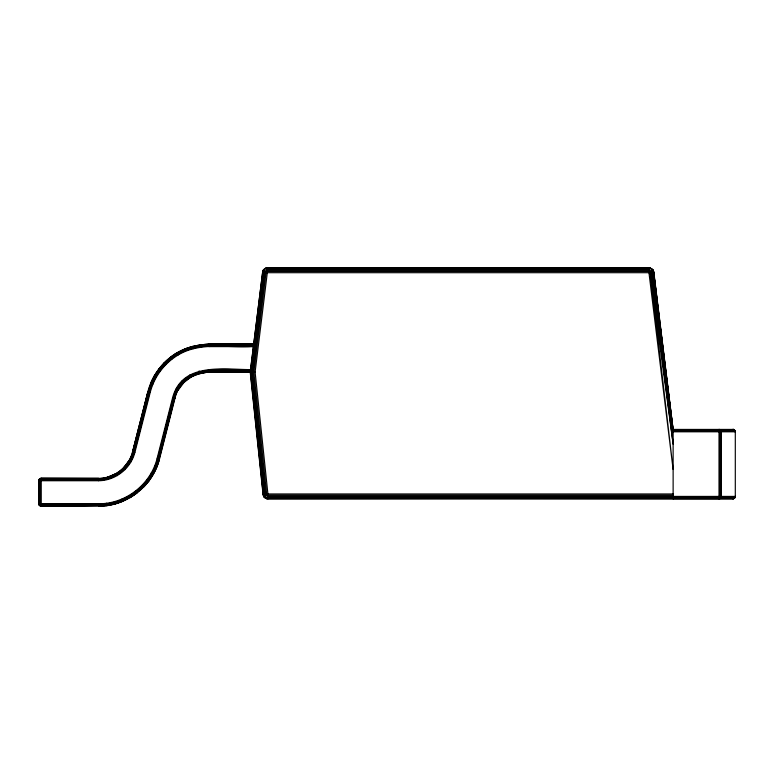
<?xml version="1.0" encoding="UTF-8"?>
<svg xmlns="http://www.w3.org/2000/svg" width="774" height="774" viewBox="0 0 774 774"><rect width="100%" height="100%" fill="white"/><g stroke="black" fill="none" stroke-linecap="round" stroke-linejoin="round"><path stroke-width="1.16" d="M263.402 495.863L250.408 371.539L262.821 270.736L264.631 268.597L267.311 267.804L650.363 268.007L652.705 269.536L653.827 272.1L673.128 429.686L734.062 429.676L735.3 431.795L735.3 496.415L734.971 497.634L733.481 498.775L266.498 498.649L264.137 497.082L263.044 494.47L250.205 372.11L262.821 270.736M250.476 369.624C222.719 369.44 181.929 362.242 172.583 397.807L157.161 458.247C150.795 484.408 125.494 504.058 98.579 503.748L38.7 503.748L39.029 504.977L40.519 506.119L98.579 505.877C126.443 506.196 152.633 485.849 159.212 458.769L174.634 398.329C183.361 364.225 224.15 371.684 250.225 371.723C249.499 373.174 251.724 369.74 255.101 372.11L267.91 493.967L267.91 498.853M673.128 498.533L720.207 498.533L720.304 431.795L720.207 429.676L719.007 429.347L719.007 498.853L720.71 498.137L721.416 496.415L721.087 430.567L720.207 429.676L673.128 430.063M673.128 497.421L267.91 497.421L265.201 498.04L251.656 372.478L264.631 268.597L267.311 269.236L648.96 269.236L651.64 268.597L651.389 272.4L673.128 443.957L652.705 269.536L652.395 272.274L673.128 443.957L650.218 272.545L648.96 271.432L267.311 271.432L266.053 272.545L253.843 372.246L266.653 494.093L267.91 495.225L673.128 495.225M264.631 268.597L264.882 272.4L252.672 372.371L265.472 494.218L267.91 496.415L735.281 496.415L734.555 498.137L720.71 498.137L720.71 430.063L734.584 430.063L735.3 431.795L673.128 431.795M265.201 498.04L265.472 494.218L267.91 497.421L266.498 498.649L267.91 498.688L733.471 498.775L734.555 498.137M263.208 494.46L264.137 497.082L264.466 494.325M735.3 496.415L735.184 497.043L735.281 496.415L735.184 497.043L721.329 497.043L720.826 496.415L721.087 497.634L734.971 497.634M41.148 478.293L39.416 479.019L38.7 480.741L98.579 480.741C115.287 480.654 130.642 468.725 134.86 452.558L150.291 392.118C154.307 376.619 164.591 362.977 178.388 354.86C201.017 341.411 228.582 348.232 253.33 346.365C226.231 347.187 194.438 339.989 171.393 358.826C160.808 367.166 153.097 378.931 149.672 391.963L134.25 452.403C130.1 468.299 115.007 480.025 98.579 480.112L41.148 480.112L40.519 480.741L40.519 503.748L41.148 505.48L40.519 506.119L41.148 506.196L41.148 478.293L98.579 478.293L98.579 480.741M263.876 272.274L263.576 269.536L250.882 372.555L264.137 497.082M735.261 431.795L735.184 431.157L735.281 431.795L735.184 431.157L721.329 431.157L721.329 497.043M673.128 430.567L719.007 430.567L720.304 431.795L720.71 430.063M222.148 344.817L253.543 344.653L208.874 344.498L253.601 344.178C226.018 345.262 193.703 338.257 170.28 357.394C159.376 365.976 151.443 378.089 147.921 391.518L132.489 451.948C128.687 467.157 114.194 478.284 98.579 478.38L40.519 478.38L41.148 479.019L98.579 479.019C114.513 478.922 129.161 467.554 133.186 452.132L148.618 391.692C152.749 375.748 163.324 361.719 177.517 353.36C200.456 339.67 228.407 346.481 253.533 344.749C226.037 345.61 193.829 338.557 170.483 357.656C159.638 366.189 151.743 378.244 148.24 391.596L132.809 452.035C128.823 467.283 114.349 478.535 98.579 478.622L40.519 478.38M147.921 391.518L132.577 451.977L134.86 452.558M98.579 503.748L98.579 506.196C126.588 506.525 152.913 486.072 159.531 458.856L174.953 398.417M159.444 458.837C156.6 469.547 151.017 479.425 143.316 487.397L143.374 487.456M250.408 371.539L250.234 372.623L255.101 372.11L267.311 272.7L267.311 267.804M199.092 370.92L199.731 373.281L208.874 372.071L208.874 369.624L250.408 370.195C223.551 369.885 182.045 363.083 173.202 397.962L157.77 458.401C151.346 484.834 125.775 504.696 98.579 504.387L41.148 504.387L40.519 503.748L41.148 504.977L98.579 504.977C126.036 505.287 151.859 485.24 158.341 458.547L173.773 398.117C182.577 363.519 223.725 370.562 250.283 371.172C224.025 371.23 183.012 363.935 174.256 398.233L158.834 458.672C152.294 485.579 126.268 505.799 98.579 505.48L39.919 505.877L39.919 478.622L41.148 479.019L40.519 480.741L41.148 479.522L98.579 479.522C114.745 479.435 129.597 467.893 133.679 452.258L149.101 391.818C153.204 376 163.701 362.087 177.778 353.805C200.621 340.192 228.465 346.984 253.485 345.146L208.874 344.885M262.618 272.119L263.576 269.536M150.572 383.652C155.826 370.833 165.278 359.881 177.198 352.818L178.388 354.86M673.128 497.634L719.007 497.634L719.675 496.415L719.675 431.795L719.007 430.567M39.919 480.741L41.148 479.019M266.498 498.649L719.007 498.137L720.304 496.415L720.71 498.137M189.988 374.732L191.226 376.841L183.941 382.501L178.388 389.864L176.259 388.654M721.329 431.157L720.826 431.795L721.087 430.567L734.971 430.567M719.007 497.634L720.304 496.415M719.675 496.415L719.007 497.043L673.128 497.043M650.363 268.007L648.96 269.236L651.389 272.4L648.96 270.252L267.311 270.252L264.882 272.4L267.311 269.236L265.908 268.007L267.311 267.968L650.363 268.007L265.908 268.007M130.245 497.547L137.114 492.903L135.663 491.035M184.618 349.122C206.494 340.212 230.758 345.852 253.601 344.178L208.874 344.498M244.303 371.907L250.215 371.936C224.267 371.984 183.573 364.409 174.876 398.397L172.583 397.807M732.852 498.853L733.481 498.775M653.827 272.1L648.96 272.7L267.311 272.7L262.454 272.1M263.044 494.47L267.91 493.967L673.128 493.967M208.874 370.843L250.341 370.746L208.874 370.253M250.399 372.604L250.205 372.004L208.874 372.071L250.205 372.042L208.874 371.743L250.244 371.52L208.874 371.356M208.874 371.984L250.215 371.936M253.301 346.617L208.874 346.617L208.874 344.169M673.128 429.425L733.471 429.425L734.555 430.063M673.128 431.157L719.007 431.157L719.675 431.795M40.519 506.119L106.851 505.567L114.978 503.942L122.824 501.252L121.915 499.066M208.874 344.246L253.572 344.382M253.369 346.104L208.874 345.978L253.427 345.61L208.874 345.388M733.481 429.425L732.852 429.347L734.062 429.676M147.998 391.538L150.291 392.118M157.161 458.247L159.531 458.856M719.007 498.137L720.207 498.533M150.495 383.623L152.768 384.533M154.674 465.832L156.948 466.741M154.094 376.135L156.222 377.344M131.183 461.71L129.055 460.511L123.501 467.864L125.243 469.586M151.22 473.02L153.349 474.23M158.651 369.198L160.605 370.669M146.847 479.696L148.802 481.176M164.069 362.909L165.82 364.631M182.2 380.779L183.941 382.501M143.316 487.397L141.632 485.743M171.78 359.329L170.28 357.394M719.007 430.063L720.304 431.795M39.919 503.748L41.148 505.48M117.455 475.642L116.226 473.524L107.721 477.084L108.36 479.445M129.055 495.505L130.293 497.624M184.589 349.045L185.537 351.299M652.705 269.536L653.653 272.119L673.128 430.228M192.445 346.346L193.084 348.716M114.368 501.658L115.007 504.019M651.64 268.597L652.395 272.274M653.449 270.736L657.29 302.015M200.911 347.139L200.582 344.711M106.541 503.226L106.86 505.654M653.169 272.177L673.128 429.918M654.359 281.746L654.659 284.135M657.494 306.852L657.794 309.242M658.239 312.831L658.529 315.221M659.874 325.98L660.174 328.369M660.619 331.959L660.919 334.349M661.364 337.938L661.664 340.328M662.109 343.917L662.409 346.307M662.999 351.086L663.299 353.476M663.744 357.066L664.044 359.455M664.489 363.045L664.789 365.434M665.234 369.024L665.534 371.414M665.979 374.993L666.424 378.583M666.878 382.172L667.169 384.562M667.623 388.151L667.914 390.541M668.368 394.13L668.813 397.71M669.104 400.11L669.558 403.689M670.594 412.058L671.048 415.648L670.661 412.058M671.493 419.237L671.793 421.627L671.387 418.037M657.581 304.414L659.612 321.152M659.903 323.551L662.67 346.268M662.96 348.668L664.992 365.405M665.282 367.805L665.717 371.385M666.008 373.784L667.314 384.543M667.604 386.932L668.039 390.522M668.33 392.921L669.645 403.68M650.218 272.545L673.128 469.508L648.96 272.7L648.96 267.804M673.128 429.347L673.128 498.853M39.416 479.019L39.416 505.48M39.029 479.522L39.029 504.977M38.787 480.112L38.787 504.387M670.303 409.669L669.849 406.079L670.371 409.659M672.683 428.796L672.238 425.216L672.693 428.796"/></g></svg>
